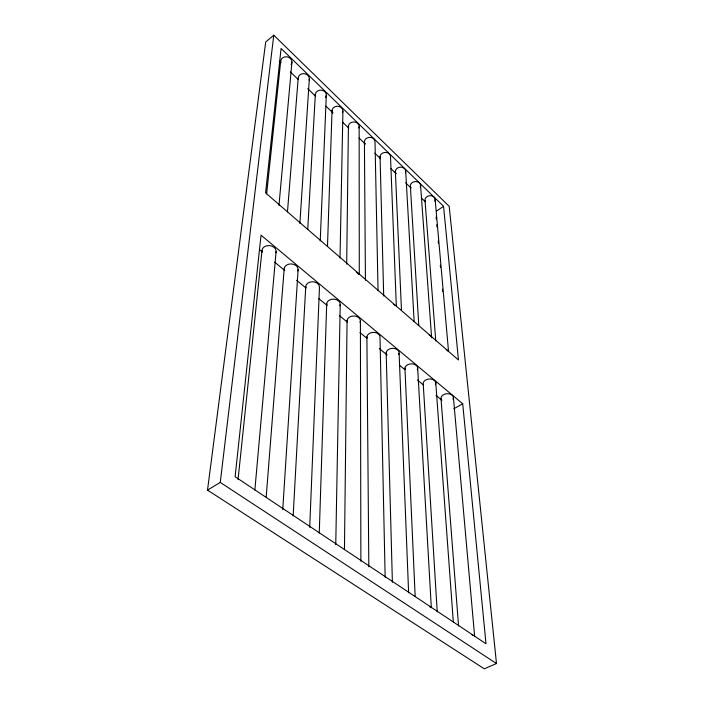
<?xml version="1.0" encoding="UTF-8"?>
<svg xmlns="http://www.w3.org/2000/svg" width="704" height="704" viewBox="0 0 704 704"><rect width="100%" height="100%" fill="white"/><g stroke="black" fill="none" stroke-linecap="round" stroke-linejoin="round"><path stroke-width="1.06" d="M344.458 549.666L347.072 320.584M346.694 264.123L348.41 126.271M335.746 544.623L340.217 304.489M340.014 257.99L342.918 111.223M319.255 533.042L326.7 303.855M327.483 246.409L332.05 110.625M309.716 527.428L319.466 287.302A6.873 5.174 2.8 0 0 311.942 281.785A6.873 5.174 2.8 0 0 305.923 287.998M320.223 240.944L326.313 95.225M307.745 229.346L315.322 94.618M293.154 515.83L305.738 286.651M282.744 509.617L298.109 269.614M299.878 223.432L309.329 78.866M266.191 496.901L284.178 268.937M287.478 211.825L298.197 78.232M254.866 490.046L276.126 251.407M278.969 205.436L291.94 62.119M238.058 479.565L261.976 250.712M266.649 193.811L280.667 61.468M207.513 490.125L220.264 482.407L273.777 35.2L449.196 206.342L496.487 663.546L484.29 668.8L207.513 490.125L265.707 41.985L273.777 35.2M436.524 211.077L443.555 206.307L281.081 48.462L265.584 192.878L458.462 359.973L443.555 206.307M453.816 408.822L462.704 403.753L261.043 235.171L235.118 476.722L485.989 643.738L462.704 403.753M220.264 482.407L496.487 663.546M259.389 249.55L261.923 251.645M274.595 262.108L284.742 270.477M296.578 280.245L305.87 287.927M318.551 298.39L326.999 305.369M339.68 315.832L347.283 322.115M359.964 332.578L366.722 338.166M379.394 348.63L387.006 354.904M399.678 365.376L404.756 369.565M417.428 380.028L423.35 384.912M436.022 395.375L441.936 400.259M279.268 61.274L280.852 62.797A5.658 5.007 10.9 0 1 287.144 56.839A5.658 5.007 10.9 0 1 291.122 64.574M290.33 71.905L298.223 79.508M307.701 88.616L315.603 96.219M325.864 106.093L332.974 112.93M342.452 122.038L348.77 128.119M359.031 137.993L365.35 144.074M374.827 153.182L380.362 158.506M390.623 168.379L396.15 173.694M405.627 182.811L411.162 188.126M421.423 198L425.374 201.802M453.385 397.118L474.637 636.302M435.098 198.977L448.518 351.278M436.119 217.131L436.313 219.314M436.788 224.77L436.973 226.952M438.214 241.138L438.407 243.32M440.317 265.144L440.51 267.326M442.42 289.159L442.605 291.342M441.021 398.816L458.559 625.935M425.031 200.605L435.758 340.912M435.741 382.492L453.332 622.222M420.543 184.941L431.631 337.779A6.072 4.382 -3.6 0 0 429.211 334.981M437.228 611.882L423.245 384.243A6.327 4.391 -3.4 0 1 430.162 378.963A6.327 4.391 -3.4 0 1 435.38 384.762M410.388 186.604L418.792 325.318M417.63 367.479L431.323 607.684M405.671 170.606L414.154 321.71M404.932 368.095L415.149 596.235M395.358 171.178L401.465 310.27M399.106 353.267L408.619 592.742M396.334 306.451L390.535 157.098A5.262 4.391 -2.5 0 0 384.349 152.495A5.262 4.391 -2.5 0 0 380.556 158.761M386.17 352.686L392.392 582.305M380.054 156.534L383.706 295.988M385.15 577.254L380.01 337.454A6.582 4.77 -0.8 0 0 373.067 332.376A6.582 4.77 -0.8 0 0 366.995 338.096M378.057 290.734L375.021 142.146A5.315 4.488 -1 0 0 368.702 137.438A5.315 4.488 -1 0 0 364.945 143.845M366.89 336.855L368.826 566.826M364.408 141.574L365.438 280.306M360.395 321.2L360.879 561.22M359.146 126.852L359.286 274.578M471.812 634.77A7.656 4.101 -3 0 1 473.229 635.474M441.47 399.872A6.257 4.277 -4.1 0 1 447.119 393.677A6.257 4.277 -4.1 0 1 452.989 399.335M386.778 355.036A6.494 4.638 -1.8 0 1 392.33 348.33A6.494 4.638 -1.8 0 1 398.737 354.455M284.381 270.327A6.978 5.324 4.4 0 1 291.289 263.93A6.978 5.324 4.4 0 1 297.827 270.978M347.204 321.86A6.67 4.902 0.3 0 1 354.13 315.982A6.67 4.902 0.3 0 1 360.052 322.45M262.205 252.138A7.093 5.474 6.1 0 1 269.104 245.555A7.093 5.474 6.1 0 1 275.862 252.806M429.73 606.734A7.894 4.382 -2 0 1 430.813 607.693M404.994 369.266A6.406 4.514 -2.6 0 1 411.919 363.854A6.406 4.514 -2.6 0 1 417.305 369.811M326.85 305.166A6.767 5.034 1.5 0 1 333.775 299.121A6.767 5.034 1.5 0 1 339.9 305.774M298.346 79.517A5.579 4.902 7.8 0 1 303.926 73.63A5.579 4.902 7.8 0 1 309.091 80.124M315.454 95.867A5.509 4.796 5 0 1 321.746 90.191A5.509 4.796 5 0 1 325.459 97.574M332.658 113.001A5.438 4.69 2.7 0 1 337.049 106.216A5.438 4.69 2.7 0 1 342.654 112.42M356.444 272.395A6.389 4.866 0.4 0 1 358.635 274.296M348.515 127.468A5.377 4.594 0.7 0 1 354.103 121.968A5.377 4.594 0.7 0 1 358.873 128.031M393.774 304.506A6.222 4.611 -1.9 0 1 394.979 305.298M395.833 173.36A5.21 4.294 -3.7 0 1 400.33 167.147A5.21 4.294 -3.7 0 1 405.425 172.823M410.784 187.642A5.157 4.198 -4.8 0 1 415.298 181.562A5.157 4.198 -4.8 0 1 420.279 187.114M446.266 349.65A6.002 4.268 -4.3 0 1 448.193 351.314M425.41 201.617A5.104 4.11 -5.7 0 1 429.942 195.668A5.104 4.11 -5.7 0 1 434.817 201.106"/></g></svg>
